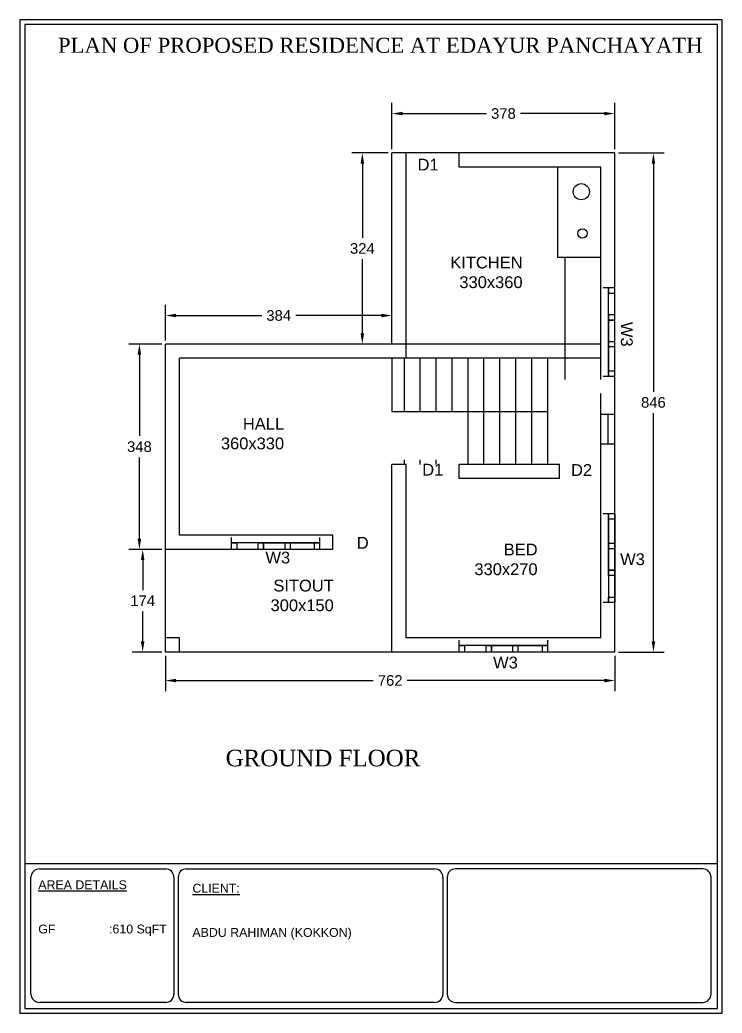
# Model space of a CAD drawing. Header units: inches. Extents: x -2903 to 3367, y -161 to 1064.
# Drawn here: x -226.77 to -214.86, y 846.4 to 863.24 of the extents above; entities that cross this region are included whole.
import ezdxf

# ---------------------------------------------------------------- set-up
doc = ezdxf.new("R2010")
doc.units = ezdxf.units.IN
doc.header["$MEASUREMENT"] = 0
doc.layers.add('--plan', color=7, linetype='Continuous')
doc.layers.add('PLAN', color=10, linetype='Continuous')
doc.styles.add('SA', font='times.ttf')
doc.styles.get("Standard").update_dxf_attribs({"font": 'arial.ttf'})
doc.dimstyles.get("Standard").update_dxf_attribs({"dimtxt": 0.18, "dimasz": 0.18, "dimexe": 0.18, "dimexo": 0.0625, "dimgap": 0.09, "dimtad": 0, "dimtih": 1, "dimtoh": 1, "dimdec": 0, "dimlfac": 100, "dimzin": 0, "dimdsep": 46, "dimtxsty": 'Standard', "dimcen": 0.09, "dimadec": 0, "dimazin": 0, "dimtfac": 1, "dimtdec": 0, "dimtofl": 0, "dimtmove": 0, "dimatfit": 3, "dimfxl": 1, "dimtolj": 1, "dimtzin": 0, "dimarcsym": 0})

# ---------------------------------------------------------------- blocks, each defined once
blk = doc.blocks.new('*D48')
at = {"color": 0, "lineweight": -2, "transparency": 16777216}
for p, q in [((-220.46, 861.047), (-220.46, 861.833)), ((-216.68, 861.047), (-216.68, 861.833)), ((-220.28, 861.653), (-218.859, 861.653)), ((-216.86, 861.653), (-218.281, 861.653))]:
    blk.add_line(p, q, dxfattribs=at)
at = {"color": 0, "transparency": 16777216}
for points in [[(-220.28, 861.683), (-220.28, 861.623), (-220.46, 861.653)], [(-216.86, 861.683), (-216.86, 861.623), (-216.68, 861.653)]]:
    blk.add_solid(points, dxfattribs=at)
at = {"layer": 'Defpoints', "color": 0, "transparency": 16777216}
for p in [(-216.68, 861.653), (-220.46, 860.985), (-216.68, 860.985)]:
    blk.add_point(p, dxfattribs=at)
at = {"color": 0, "transparency": 16777216, "insert": (-218.57, 861.653), "char_height": 0.18, "attachment_point": 5}
blk.add_mtext('\\A1;378', dxfattribs=at)
blk = doc.blocks.new('*D49')
at = {"color": 0, "lineweight": -2, "transparency": 16777216}
for p, q in [((-216.617, 860.985), (-215.847, 860.985)), ((-216.027, 860.805), (-216.027, 856.937)), ((-216.027, 852.705), (-216.027, 856.573)), ((-216.617, 852.525), (-215.847, 852.525))]:
    blk.add_line(p, q, dxfattribs=at)
at = {"color": 0, "transparency": 16777216}
for points in [[(-216.057, 860.805), (-215.997, 860.805), (-216.027, 860.985)], [(-216.057, 852.705), (-215.997, 852.705), (-216.027, 852.525)]]:
    blk.add_solid(points, dxfattribs=at)
at = {"layer": 'Defpoints', "color": 0, "transparency": 16777216}
for p in [(-216.68, 860.985), (-216.68, 852.525), (-216.027, 852.525)]:
    blk.add_point(p, dxfattribs=at)
at = {"color": 0, "transparency": 16777216, "insert": (-216.027, 856.755), "char_height": 0.18, "attachment_point": 5}
blk.add_mtext('\\A1;846', dxfattribs=at)
blk = doc.blocks.new('*D50')
at = {"color": 0, "lineweight": -2, "transparency": 16777216}
for p, q in [((-224.3, 857.807), (-224.3, 858.409)), ((-220.46, 857.807), (-220.46, 858.409)), ((-224.12, 858.229), (-222.668, 858.229)), ((-220.64, 858.229), (-222.091, 858.229))]:
    blk.add_line(p, q, dxfattribs=at)
at = {"color": 0, "transparency": 16777216}
for points in [[(-224.12, 858.259), (-224.12, 858.199), (-224.3, 858.229)], [(-220.64, 858.259), (-220.64, 858.199), (-220.46, 858.229)]]:
    blk.add_solid(points, dxfattribs=at)
at = {"layer": 'Defpoints', "color": 0, "transparency": 16777216}
for p in [(-224.3, 858.229), (-224.3, 857.745), (-220.46, 857.745)]:
    blk.add_point(p, dxfattribs=at)
at = {"color": 0, "transparency": 16777216, "insert": (-222.38, 858.229), "char_height": 0.18, "attachment_point": 5}
blk.add_mtext('\\A1;384', dxfattribs=at)
blk = doc.blocks.new('*D51')
at = {"color": 0, "lineweight": -2, "transparency": 16777216}
for p, q in [((-220.522, 860.985), (-221.142, 860.985)), ((-220.962, 860.805), (-220.962, 859.547)), ((-220.962, 857.925), (-220.962, 859.183)), ((-220.522, 857.745), (-221.142, 857.745))]:
    blk.add_line(p, q, dxfattribs=at)
at = {"color": 0, "transparency": 16777216}
for points in [[(-220.992, 860.805), (-220.932, 860.805), (-220.962, 860.985)], [(-220.992, 857.925), (-220.932, 857.925), (-220.962, 857.745)]]:
    blk.add_solid(points, dxfattribs=at)
at = {"layer": 'Defpoints', "color": 0, "transparency": 16777216}
for p in [(-220.46, 860.985), (-220.962, 857.745), (-220.46, 857.745)]:
    blk.add_point(p, dxfattribs=at)
at = {"color": 0, "transparency": 16777216, "insert": (-220.962, 859.365), "char_height": 0.18, "attachment_point": 5}
blk.add_mtext('\\A1;324', dxfattribs=at)
blk = doc.blocks.new('*D52')
at = {"color": 0, "lineweight": -2, "transparency": 16777216}
for p, q in [((-224.362, 857.745), (-224.922, 857.745)), ((-224.742, 857.565), (-224.742, 856.187)), ((-224.742, 854.445), (-224.742, 855.823)), ((-224.362, 854.265), (-224.922, 854.265))]:
    blk.add_line(p, q, dxfattribs=at)
at = {"color": 0, "transparency": 16777216}
for points in [[(-224.772, 857.565), (-224.712, 857.565), (-224.742, 857.745)], [(-224.772, 854.445), (-224.712, 854.445), (-224.742, 854.265)]]:
    blk.add_solid(points, dxfattribs=at)
at = {"layer": 'Defpoints', "color": 0, "transparency": 16777216}
for p in [(-224.3, 857.745), (-224.742, 854.265), (-224.3, 854.265)]:
    blk.add_point(p, dxfattribs=at)
at = {"color": 0, "transparency": 16777216, "insert": (-224.742, 856.005), "char_height": 0.18, "attachment_point": 5}
blk.add_mtext('\\A1;348', dxfattribs=at)
blk = doc.blocks.new('*D53')
at = {"color": 0, "lineweight": -2, "transparency": 16777216}
for p, q in [((-224.362, 854.265), (-224.866, 854.265)), ((-224.686, 854.085), (-224.686, 853.575)), ((-224.686, 852.705), (-224.686, 853.214)), ((-224.362, 852.525), (-224.866, 852.525))]:
    blk.add_line(p, q, dxfattribs=at)
at = {"color": 0, "transparency": 16777216}
for points in [[(-224.716, 854.085), (-224.656, 854.085), (-224.686, 854.265)], [(-224.716, 852.705), (-224.656, 852.705), (-224.686, 852.525)]]:
    blk.add_solid(points, dxfattribs=at)
at = {"layer": 'Defpoints', "color": 0, "transparency": 16777216}
for p in [(-224.3, 854.265), (-224.686, 852.525), (-224.3, 852.525)]:
    blk.add_point(p, dxfattribs=at)
at = {"color": 0, "transparency": 16777216, "insert": (-224.686, 853.395), "char_height": 0.18, "attachment_point": 5}
blk.add_mtext('\\A1;174', dxfattribs=at)
blk = doc.blocks.new('*D54')
at = {"color": 0, "lineweight": -2, "transparency": 16777216}
for p, q in [((-224.3, 852.462), (-224.3, 851.861)), ((-216.68, 852.462), (-216.68, 851.861)), ((-224.12, 852.041), (-220.777, 852.041)), ((-216.86, 852.041), (-220.203, 852.041))]:
    blk.add_line(p, q, dxfattribs=at)
at = {"color": 0, "transparency": 16777216}
for points in [[(-224.12, 852.071), (-224.12, 852.011), (-224.3, 852.041)], [(-216.86, 852.071), (-216.86, 852.011), (-216.68, 852.041)]]:
    blk.add_solid(points, dxfattribs=at)
at = {"layer": 'Defpoints', "color": 0, "transparency": 16777216}
for p in [(-224.3, 852.525), (-216.68, 852.525), (-216.68, 852.041)]:
    blk.add_point(p, dxfattribs=at)
at = {"color": 0, "transparency": 16777216, "insert": (-220.49, 852.041), "char_height": 0.18, "attachment_point": 5}
blk.add_mtext('\\A1;762', dxfattribs=at)

msp = doc.modelspace()

# ---------------------------------------------------------------- linework, layer by layer
at = {"layer": '--plan', "ltscale": 0.1}
for p, q in [((-216.79, 858.241), (-216.79, 857.196)), ((-216.68, 858.241), (-216.79, 858.241)), ((-216.68, 858.241), (-216.79, 858.241)), ((-216.7, 858.151), (-216.79, 858.151)), ((-216.68, 858.151), (-216.79, 858.151)), ((-216.68, 857.786), (-216.79, 857.786)), ((-216.68, 857.786), (-216.79, 857.786)), ((-216.7, 857.696), (-216.79, 857.696)), ((-216.68, 857.696), (-216.79, 857.696)), ((-216.7, 857.286), (-216.79, 857.286)), ((-216.68, 857.286), (-216.79, 857.286)), ((-216.68, 857.196), (-216.88, 857.196)), ((-216.7, 857.196), (-216.79, 857.196)), ((-216.68, 854.865), (-216.88, 854.865)), ((-216.7, 854.865), (-216.79, 854.865)), ((-216.79, 853.82), (-216.79, 854.865)), ((-216.7, 854.775), (-216.79, 854.775)), ((-216.68, 854.775), (-216.79, 854.775)), ((-221.681, 854.265), (-221.681, 854.465)), ((-222.726, 854.375), (-221.681, 854.375)), ((-222.726, 854.265), (-222.726, 854.375)), ((-222.726, 854.265), (-222.726, 854.375)), ((-222.636, 854.285), (-222.636, 854.375)), ((-222.636, 854.265), (-222.636, 854.375)), ((-222.271, 854.265), (-222.271, 854.375)), ((-222.271, 854.265), (-222.271, 854.375)), ((-222.181, 854.285), (-222.181, 854.375)), ((-222.181, 854.265), (-222.181, 854.375)), ((-221.771, 854.285), (-221.771, 854.375)), ((-221.771, 854.265), (-221.771, 854.375)), ((-221.681, 854.285), (-221.681, 854.375)), ((-216.7, 854.365), (-216.79, 854.365)), ((-216.68, 854.365), (-216.79, 854.365)), ((-216.68, 854.275), (-216.79, 854.275)), ((-216.68, 854.275), (-216.79, 854.275)), ((-216.7, 853.91), (-216.79, 853.91)), ((-216.68, 853.91), (-216.79, 853.91)), ((-216.68, 853.82), (-216.79, 853.82)), ((-216.68, 853.82), (-216.79, 853.82)), ((-218.865, 852.635), (-217.82, 852.635)), ((-218.865, 852.525), (-218.865, 852.635)), ((-218.865, 852.525), (-218.865, 852.635)), ((-218.775, 852.545), (-218.775, 852.635)), ((-218.775, 852.525), (-218.775, 852.635)), ((-218.41, 852.525), (-218.41, 852.635)), ((-218.41, 852.525), (-218.41, 852.635)), ((-218.32, 852.545), (-218.32, 852.635)), ((-218.32, 852.525), (-218.32, 852.635)), ((-217.91, 852.545), (-217.91, 852.635)), ((-217.91, 852.525), (-217.91, 852.635)), ((-217.82, 852.525), (-217.82, 852.725)), ((-217.82, 852.545), (-217.82, 852.635))]:
    msp.add_line(p, q, dxfattribs=at)
for p, q in [((-220.46, 857.745), (-220.46, 860.985)), ((-216.68, 860.985), (-220.46, 860.985)), ((-220.22, 857.505), (-220.22, 860.985)), ((-219.32, 860.745), (-219.32, 860.985)), ((-216.68, 852.525), (-216.68, 860.985)), ((-216.92, 860.745), (-219.32, 860.745)), ((-216.92, 857.145), (-216.92, 860.745)), ((-217.531, 859.217), (-217.531, 857.145)), ((-216.68, 858.696), (-216.88, 858.696)), ((-216.68, 857.196), (-216.68, 858.696)), ((-224.3, 854.265), (-224.3, 857.745)), ((-220.46, 857.745), (-224.3, 857.745)), ((-220.46, 857.745), (-223.76, 857.745)), ((-216.92, 857.745), (-220.46, 857.745)), ((-224.06, 854.505), (-224.06, 857.505)), ((-220.22, 857.505), (-224.06, 857.505)), ((-220.46, 857.505), (-220.46, 856.605)), ((-218.36, 857.505), (-220.46, 857.505)), ((-220.25, 856.605), (-220.25, 857.505)), ((-219.98, 856.605), (-219.98, 857.505)), ((-219.71, 856.605), (-219.71, 857.505)), ((-219.44, 856.605), (-219.44, 857.505)), ((-219.17, 855.705), (-219.17, 857.505)), ((-218.9, 855.705), (-218.9, 857.505)), ((-218.63, 855.705), (-218.63, 857.505)), ((-216.92, 857.505), (-218.38, 857.505)), ((-218.36, 855.705), (-218.36, 857.505)), ((-218.09, 855.705), (-218.09, 857.505)), ((-217.82, 855.705), (-217.82, 857.505)), ((-216.92, 855.465), (-216.92, 856.905)), ((-220.46, 856.605), (-217.82, 856.605)), ((-216.92, 856.555), (-216.68, 856.555)), ((-216.8, 856.555), (-216.8, 856.055)), ((-216.92, 856.055), (-216.68, 856.055)), ((-220.25, 855.705), (-220.25, 855.783)), ((-219.98, 855.705), (-219.98, 855.783)), ((-219.71, 855.705), (-219.71, 855.783)), ((-220.46, 852.525), (-220.46, 855.705)), ((-220.22, 855.705), (-220.46, 855.705)), ((-220.22, 852.765), (-220.22, 855.705)), ((-217.62, 855.705), (-219.32, 855.705)), ((-219.32, 855.465), (-219.32, 855.705)), ((-217.62, 855.465), (-217.62, 855.705)), ((-217.62, 855.465), (-219.32, 855.465)), ((-219.08, 855.465), (-219.32, 855.465)), ((-216.92, 852.765), (-216.92, 855.465)), ((-216.79, 854.865), (-216.79, 853.82)), ((-216.68, 854.865), (-216.68, 853.365)), ((-221.46, 854.505), (-224.06, 854.505)), ((-223.181, 854.265), (-223.181, 854.465)), ((-221.46, 854.265), (-221.46, 854.505)), ((-224.3, 852.525), (-224.3, 854.265)), ((-221.46, 854.265), (-224.3, 854.265)), ((-221.681, 854.265), (-223.181, 854.265)), ((-216.79, 854.41), (-216.79, 853.365)), ((-216.79, 853.82), (-216.79, 853.91)), ((-216.79, 853.91), (-216.68, 853.91)), ((-216.79, 853.365), (-216.79, 853.455)), ((-216.79, 853.455), (-216.68, 853.455)), ((-216.68, 853.365), (-216.88, 853.365)), ((-224.06, 852.765), (-224.3, 852.765)), ((-224.06, 852.525), (-224.06, 852.765)), ((-216.92, 852.765), (-220.22, 852.765)), ((-219.32, 852.525), (-219.32, 852.725)), ((-216.68, 852.525), (-224.3, 852.525)), ((-217.82, 852.525), (-219.32, 852.525)), ((-226.58, 848.354), (-226.58, 848.706)), ((-226.438, 848.848), (-224.293, 848.848)), ((-224.157, 848.706), (-224.157, 848.354)), ((-224.083, 848.706), (-224.083, 848.354)), ((-223.947, 848.848), (-219.737, 848.848)), ((-219.596, 848.706), (-219.596, 848.354)), ((-219.522, 848.706), (-219.522, 848.354)), ((-215.192, 848.848), (-219.38, 848.848)), ((-215.05, 848.354), (-215.05, 848.706)), ((-226.58, 846.726), (-226.58, 848.609)), ((-224.157, 848.609), (-224.157, 846.726)), ((-224.083, 848.609), (-224.083, 846.726)), ((-219.596, 848.609), (-219.596, 846.726)), ((-219.522, 848.609), (-219.522, 846.726)), ((-215.05, 846.726), (-215.05, 848.609)), ((-224.293, 846.584), (-226.438, 846.584)), ((-219.737, 846.584), (-223.947, 846.584)), ((-219.38, 846.584), (-215.192, 846.584))]:
    msp.add_line(p, q)
msp.add_lwpolyline([(-216.92, 860.745), (-217.656, 860.745), (-217.656, 859.217), (-216.92, 859.217)], close=True)
for points in [[(-216.79, 857.651), (-216.79, 858.696), (-216.79, 858.606), (-216.68, 858.606)], [(-216.79, 857.196), (-216.79, 858.241), (-216.79, 858.151), (-216.68, 858.151)], [(-222.136, 854.375), (-223.181, 854.375), (-223.091, 854.375), (-223.091, 854.265)], [(-221.681, 854.375), (-222.726, 854.375), (-222.636, 854.375), (-222.636, 854.265)], [(-218.275, 852.635), (-219.32, 852.635), (-219.23, 852.635), (-219.23, 852.525)], [(-217.82, 852.635), (-218.865, 852.635), (-218.775, 852.635), (-218.775, 852.525)]]:
    msp.add_lwpolyline(points)
for centre, radius in [((-217.249, 860.328), 0.137), ((-217.231, 859.622), 0.0794)]:
    msp.add_circle(centre, radius)
for centre, radius, start, end in [((-226.438, 848.706), 0.142, 90, 180), ((-224.296, 848.709), 0.139, 358.8163, 91.1837), ((-223.944, 848.709), 0.139, 88.8163, 181.1837), ((-219.735, 848.709), 0.139, 358.8163, 91.1837), ((-219.383, 848.709), 0.139, 88.8163, 181.1837), ((-215.192, 848.706), 0.142, 0, 90), ((-226.438, 846.726), 0.142, 180, 270), ((-224.296, 846.723), 0.139, 268.8163, 1.1837), ((-223.944, 846.723), 0.139, 178.8163, 271.1837), ((-219.735, 846.723), 0.139, 268.8163, 1.1837), ((-219.383, 846.723), 0.139, 178.8163, 271.1837), ((-215.192, 846.726), 0.142, 270, 0)]:
    msp.add_arc(centre, radius, start, end)
at = {"layer": 'PLAN', "color": 0}
for p, q in [((-226.689, 848.938), (-214.945, 848.938)), ((-226.687, 846.484), (-214.943, 846.484))]:
    msp.add_line(p, q, dxfattribs=at)
for points in [[(-214.862, 863.242), (-226.768, 863.242), (-226.768, 846.403), (-214.862, 846.403)], [(-214.943, 863.161), (-226.687, 863.161), (-226.687, 846.484), (-214.943, 846.484)]]:
    msp.add_lwpolyline(points, close=True, dxfattribs=at)

# ---------------------------------------------------------------- texts
at = {"layer": '--plan', "ltscale": 0.1, "attachment_point": 1, "style": 'SA'}
for s, insert, char_height, width in [('\\A1;   PLAN OF PROPOSED RESIDENCE AT EDAYUR PANCHAYATH', (-226.411, 862.938), 0.25484, 15.94342), ('GROUND FLOOR', (-223.28, 850.867), 0.28, 17.51749)]:
    msp.add_mtext(s, dxfattribs=dict(at, insert=insert, char_height=char_height, width=width))
at = {"char_height": 0.2}
for s, width, insert, attachment_point in [('\\pxqr;D1', 1.58774, (-221.257, 860.888), 1), ('\\pxqr;KITCHEN\\P330x360', 1.59803, (-219.843, 859.228), 1), ('\\pxqr;HALL\\P360x330', 1.58774, (-223.876, 856.494), 1), ('\\pxqr;D1', 1.58774, (-221.177, 855.716), 1), ('\\pxqr;D2', 1.58774, (-217.067, 855.71), 3), ('\\pxqr;D', 1.58774, (-222.442, 854.476), 1), ('\\pxqr;BED\\P330x270', 1.58774, (-219.578, 854.362), 1), ('\\pxqr;SITOUT\\P300x150', 1.58774, (-223.034, 853.751), 1)]:
    msp.add_mtext_dynamic_manual_height_columns(s, width=width, gutter_width=1, heights=[0], dxfattribs=dict(at, insert=insert, attachment_point=attachment_point))
at = {"insert": (-216.581, 858.121), "char_height": 0.2, "width": 1.42076, "attachment_point": 7, "rotation": 270}
msp.add_mtext('W3', dxfattribs=at)
at = {"char_height": 0.2, "width": 1.42076, "attachment_point": 1}
for insert in [(-222.605, 854.226), (-216.591, 854.198), (-218.745, 852.446)]:
    msp.add_mtext('W3', dxfattribs=dict(at, insert=insert))
at = {"layer": 'PLAN', "color": 0, "char_height": 0.14999, "attachment_point": 1}
for s, insert, width in [('\\pxt4.6154;{\\LAREA DETAILS}\\P\\P\\P\\ptz;GF ^I^I:610 SqFT', (-226.456, 848.654), 2.45692), ('\\pxt4.6154;{\\LCLIENT:\\P\\P\\P}ABDU RAHIMAN (KOKKON)', (-223.843, 848.596), 3.01126)]:
    msp.add_mtext(s, dxfattribs=dict(at, insert=insert, width=width))

# ---------------------------------------------------------------- dimensions: what is measured, and where the dimension line sits
dim = msp.add_linear_dim(base=(-216.68, 861.653), p1=(-220.46, 860.985), p2=(-216.68, 860.985), dimstyle='Standard')
dim.commit()
dim.dimension.update_dxf_attribs({"geometry": '*D48', "text_midpoint": (-218.57, 861.653)})
for p1, p2, distance, picture, middle in [((-220.46, 860.985), (-220.46, 857.745), -0.502, '*D51', (-220.962, 859.365)), ((-220.46, 857.745), (-224.3, 857.745), -0.484, '*D50', (-222.38, 858.229)), ((-224.3, 857.745), (-224.3, 854.265), -0.442, '*D52', (-224.742, 856.005)), ((-224.3, 854.265), (-224.3, 852.525), -0.386, '*D53', (-224.686, 853.395)), ((-224.3, 852.525), (-216.68, 852.525), -0.484, '*D54', (-220.49, 852.041))]:
    dim = msp.add_aligned_dim(p1=p1, p2=p2, distance=distance, dimstyle='Standard')
    dim.commit()
    dim.dimension.update_dxf_attribs({"geometry": picture, "text_midpoint": middle})
dim = msp.add_linear_dim(base=(-216.027, 852.525), p1=(-216.68, 860.985), p2=(-216.68, 852.525), angle=90, dimstyle='Standard')
dim.commit()
dim.dimension.update_dxf_attribs({"geometry": '*D49', "text_midpoint": (-216.027, 856.755)})

doc.saveas('drawing.dxf')
